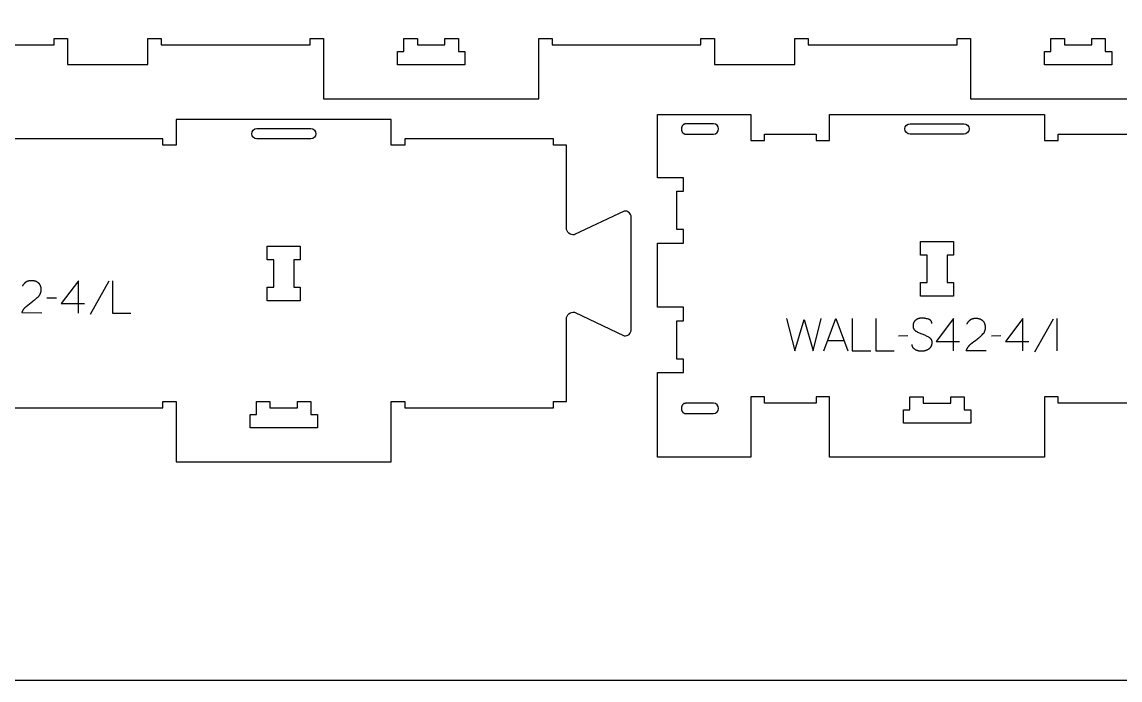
# Model space of a CAD drawing. Extents: x -10701 to -7518, y -19593 to -11999.
# Drawn here: x -9744 to -8726, y -16563 to -15953 of the extents above; entities that cross this region are included whole.
import ezdxf

# ---------------------------------------------------------------- set-up
doc = ezdxf.new("R2010")
doc.units = 0
for name, color, linetype in [('0_SHEET_SPRUCEPLY_2440X122', 1, 'CONTINUOUS'), ('1_ANYTOOL_1MMDEEP_LABELS_S', 2, 'CONTINUOUS'), ('3_ANYTOOL_CUTTHROUGH_INSID', 4, 'CONTINUOUS'), ('4_ANYTOOL_CUTTHROUGH_OUTSI', 5, 'CONTINUOUS')]:
    doc.layers.add(name, color=color, linetype=linetype)

msp = doc.modelspace()

# ---------------------------------------------------------------- linework, layer by layer
at = {"layer": '0_SHEET_SPRUCEPLY_2440X122'}
msp.add_lwpolyline([(-10329.7, -15343.3), (-10329.7, -16563.3), (-7889.7, -16563.3), (-7889.7, -15343.3)], close=True, dxfattribs=at)
at = {"layer": '1_ANYTOOL_1MMDEEP_LABELS_S'}
for points in [[(-9725.9, -16223.1), (-9744.2, -16223), (-9744.1, -16222.6), (-9744, -16222.3), (-9743.9, -16222.1), (-9743.8, -16221.9), (-9743.7, -16221.7), (-9743.6, -16221.5), (-9743.5, -16221.3), (-9743.4, -16221), (-9743.3, -16220.8), (-9743.2, -16220.6), (-9743.1, -16220.4), (-9743, -16220.2), (-9742.9, -16220), (-9742.8, -16219.8), (-9742.6, -16219.6), (-9742.5, -16219.4), (-9742.4, -16219.3), (-9742.2, -16219.1), (-9742.1, -16218.9), (-9742, -16218.7), (-9741.8, -16218.5), (-9741.7, -16218.4), (-9741.5, -16218.2), (-9741.4, -16218), (-9741.2, -16217.8), (-9741, -16217.7), (-9740.9, -16217.5), (-9740.7, -16217.3), (-9740.5, -16217.2), (-9740.2, -16216.9), (-9738.7, -16215.7), (-9737.2, -16214.5), (-9735.7, -16213.3), (-9734.2, -16212.2), (-9733.4, -16211.6), (-9732.7, -16211), (-9732, -16210.5), (-9731.3, -16209.9), (-9730.6, -16209.3), (-9730, -16208.7), (-9729.3, -16208.1), (-9728.7, -16207.5), (-9728.6, -16207.3), (-9728.4, -16207.1), (-9728.3, -16207), (-9728.2, -16206.8), (-9728.1, -16206.7), (-9727.9, -16206.5), (-9727.8, -16206.3), (-9727.7, -16206.1), (-9727.6, -16206), (-9727.5, -16205.8), (-9727.4, -16205.6), (-9727.3, -16205.4), (-9727.2, -16205.3), (-9727.1, -16205.1), (-9727, -16204.9), (-9727, -16204.7), (-9726.9, -16204.5), (-9726.8, -16204.3), (-9726.8, -16204.1), (-9726.7, -16203.9), (-9726.7, -16203.7), (-9726.6, -16203.5), (-9726.6, -16203.3), (-9726.5, -16203.1), (-9726.5, -16202.9), (-9726.5, -16202.7), (-9726.4, -16202.4), (-9726.4, -16202.2), (-9726.4, -16202), (-9726.4, -16201.8), (-9726.4, -16201.6), (-9726.4, -16201.3), (-9726.4, -16201.1), (-9726.4, -16200.8), (-9726.4, -16200.6), (-9726.4, -16200.4), (-9726.4, -16200.1), (-9726.5, -16199.9), (-9726.5, -16199.7), (-9726.5, -16199.4), (-9726.6, -16199.2), (-9726.6, -16199), (-9726.7, -16198.8), (-9726.7, -16198.6), (-9726.8, -16198.4), (-9726.9, -16198.2), (-9726.9, -16198), (-9727, -16197.8), (-9727.1, -16197.6), (-9727.2, -16197.4), (-9727.3, -16197.2), (-9727.4, -16197.1), (-9727.5, -16196.9), (-9727.6, -16196.7), (-9727.7, -16196.5), (-9727.8, -16196.4), (-9727.9, -16196.2), (-9728, -16196.1), (-9728.2, -16195.9), (-9728.3, -16195.8), (-9728.5, -16195.6), (-9728.6, -16195.5), (-9728.7, -16195.3), (-9728.9, -16195.2), (-9729.1, -16195.1), (-9729.2, -16195), (-9729.4, -16194.8), (-9729.6, -16194.7), (-9729.7, -16194.6), (-9729.9, -16194.5), (-9730.1, -16194.4), (-9730.3, -16194.3), (-9730.4, -16194.2), (-9730.6, -16194.1), (-9730.8, -16194), (-9731, -16193.9), (-9731.2, -16193.8), (-9731.4, -16193.8), (-9731.6, -16193.7), (-9731.8, -16193.6), (-9732, -16193.6), (-9732.2, -16193.5), (-9732.4, -16193.5), (-9732.6, -16193.4), (-9732.8, -16193.4), (-9733, -16193.3), (-9733.2, -16193.3), (-9733.4, -16193.2), (-9733.7, -16193.2), (-9733.9, -16193.2), (-9734.1, -16193.2), (-9734.3, -16193.1), (-9734.6, -16193.1), (-9734.8, -16193.1), (-9735.3, -16193.1), (-9735.7, -16193.1), (-9736, -16193.1), (-9736.4, -16193.2), (-9736.7, -16193.2), (-9737.1, -16193.2), (-9737.4, -16193.3), (-9737.7, -16193.3), (-9738, -16193.4), (-9738.4, -16193.5), (-9738.5, -16193.6), (-9738.7, -16193.6), (-9738.8, -16193.7), (-9739, -16193.7), (-9739.1, -16193.8), (-9739.3, -16193.8), (-9739.4, -16193.9), (-9739.5, -16193.9), (-9739.7, -16194), (-9739.8, -16194.1), (-9740, -16194.2), (-9740.1, -16194.2), (-9740.2, -16194.3), (-9740.4, -16194.4), (-9740.5, -16194.5), (-9740.6, -16194.5), (-9740.8, -16194.6), (-9740.9, -16194.7), (-9741, -16194.8), (-9741.1, -16194.9), (-9741.3, -16195), (-9741.4, -16195.1), (-9741.5, -16195.2), (-9741.6, -16195.3), (-9741.7, -16195.4), (-9741.8, -16195.5), (-9742, -16195.6), (-9742.1, -16195.7), (-9742.2, -16195.9), (-9742.3, -16196), (-9742.4, -16196.1), (-9742.5, -16196.2), (-9742.7, -16196.5), (-9742.9, -16196.7), (-9743.1, -16197), (-9743.3, -16197.3), (-9743.4, -16197.6), (-9743.6, -16197.9), (-9743.8, -16198.2)], [(-9691.9, -16223.1), (-9691.9, -16193.1), (-9707.9, -16214.4)], [(-9663.7, -16193.6), (-9680.9, -16224.3)], [(-9660.3, -16193.1), (-9660.3, -16223.1), (-9643.2, -16223.1)], [(-9712.2, -16209.2), (-9721, -16209.3)], [(-9707.9, -16214.4), (-9686.1, -16214.4)], [(-9035.1, -16228.2), (-9027.4, -16258.2), (-9018.9, -16229.1), (-9010.5, -16258.2), (-9003, -16228.2)], [(-9000.4, -16258.2), (-8989.5, -16228.2), (-8978.4, -16258.2)], [(-8974.2, -16228.2), (-8974.2, -16258.2), (-8957.1, -16258.2)], [(-8952.3, -16228.2), (-8952.3, -16258.2), (-8935.2, -16258.2)], [(-8900.4, -16232.8), (-8900.4, -16232.6), (-8900.4, -16232.5), (-8900.4, -16232.4), (-8900.4, -16232.3), (-8900.4, -16232.2), (-8900.4, -16232.1), (-8900.4, -16232), (-8900.4, -16232), (-8900.4, -16231.9), (-8900.5, -16231.8), (-8900.5, -16231.7), (-8900.5, -16231.6), (-8900.5, -16231.5), (-8900.5, -16231.5), (-8900.6, -16231.4), (-8900.6, -16231.3), (-8900.6, -16231.2), (-8900.6, -16231.2), (-8900.7, -16231.1), (-8900.7, -16231), (-8900.7, -16230.9), (-8900.8, -16230.9), (-8900.8, -16230.8), (-8900.9, -16230.7), (-8900.9, -16230.6), (-8900.9, -16230.6), (-8901, -16230.5), (-8901, -16230.4), (-8901.1, -16230.4), (-8901.1, -16230.3), (-8901.2, -16230.3), (-8901.2, -16230.2), (-8901.3, -16230.1), (-8901.3, -16230.1), (-8901.4, -16230), (-8901.5, -16230), (-8901.5, -16229.9), (-8901.6, -16229.8), (-8901.6, -16229.8), (-8901.7, -16229.7), (-8901.8, -16229.7), (-8901.8, -16229.6), (-8901.9, -16229.6), (-8902, -16229.5), (-8902.1, -16229.5), (-8902.1, -16229.4), (-8902.2, -16229.4), (-8902.3, -16229.3), (-8902.4, -16229.3), (-8902.4, -16229.3), (-8902.5, -16229.2), (-8902.7, -16229.1), (-8902.9, -16229.1), (-8903, -16229), (-8903.2, -16228.9), (-8903.4, -16228.9), (-8903.6, -16228.8), (-8904.4, -16228.6), (-8905.2, -16228.4), (-8906, -16228.2), (-8906.8, -16228.1), (-8907.2, -16228), (-8907.6, -16228), (-8907.9, -16227.9), (-8908.3, -16227.9), (-8908.7, -16227.9), (-8909, -16227.9), (-8909.4, -16227.9), (-8909.7, -16227.8), (-8909.9, -16227.8), (-8910.1, -16227.9), (-8910.3, -16227.9), (-8910.5, -16227.9), (-8910.7, -16227.9), (-8910.9, -16227.9), (-8911.1, -16227.9), (-8911.3, -16228), (-8911.5, -16228), (-8911.6, -16228), (-8911.8, -16228.1), (-8912, -16228.1), (-8912.2, -16228.1), (-8912.4, -16228.2), (-8912.5, -16228.2), (-8912.7, -16228.3), (-8912.9, -16228.4), (-8913.1, -16228.4), (-8913.2, -16228.5), (-8913.4, -16228.6), (-8913.6, -16228.6), (-8913.7, -16228.7), (-8913.9, -16228.8), (-8914.1, -16228.9), (-8914.2, -16229), (-8914.4, -16229), (-8914.6, -16229.1), (-8914.7, -16229.2), (-8914.9, -16229.3), (-8915, -16229.4), (-8915.2, -16229.6), (-8915.4, -16229.7), (-8915.5, -16229.8), (-8915.7, -16229.9), (-8915.8, -16230), (-8915.9, -16230.1), (-8916.1, -16230.3), (-8916.2, -16230.4), (-8916.3, -16230.5), (-8916.4, -16230.7), (-8916.6, -16230.8), (-8916.7, -16231), (-8916.8, -16231.1), (-8916.9, -16231.3), (-8917, -16231.4), (-8917.1, -16231.6), (-8917.1, -16231.7), (-8917.2, -16231.9), (-8917.3, -16232), (-8917.4, -16232.2), (-8917.4, -16232.4), (-8917.5, -16232.6), (-8917.5, -16232.7), (-8917.6, -16232.9), (-8917.6, -16233.1), (-8917.7, -16233.3), (-8917.7, -16233.5), (-8917.8, -16233.7), (-8917.8, -16233.9), (-8917.8, -16234.1), (-8917.8, -16234.3), (-8917.8, -16234.5), (-8917.8, -16234.7), (-8917.8, -16234.9), (-8917.8, -16235.1), (-8917.8, -16235.3), (-8917.8, -16235.5), (-8917.8, -16235.7), (-8917.8, -16235.9), (-8917.7, -16236.1), (-8917.7, -16236.3), (-8917.7, -16236.5), (-8917.6, -16236.7), (-8917.6, -16236.9), (-8917.5, -16237), (-8917.4, -16237.2), (-8917.4, -16237.3), (-8917.4, -16237.4), (-8917.3, -16237.5), (-8917.3, -16237.6), (-8917.3, -16237.6), (-8917.2, -16237.7), (-8917.2, -16237.8), (-8917.1, -16237.9), (-8917.1, -16238), (-8917, -16238), (-8917, -16238.1), (-8916.9, -16238.2), (-8916.9, -16238.3), (-8916.8, -16238.3), (-8916.8, -16238.4), (-8916.7, -16238.5), (-8916.7, -16238.5), (-8916.6, -16238.6), (-8916.6, -16238.7), (-8916.5, -16238.8), (-8916.4, -16238.8), (-8916.4, -16238.9), (-8916.3, -16239), (-8916.3, -16239), (-8916.1, -16239.1), (-8916, -16239.3), (-8915.8, -16239.4), (-8915.7, -16239.5), (-8915.5, -16239.6), (-8915.4, -16239.7), (-8915.2, -16239.8), (-8915, -16239.9), (-8914.3, -16240.3), (-8913.6, -16240.7), (-8912.8, -16241.1), (-8912.1, -16241.4), (-8911.3, -16241.8), (-8910.5, -16242.1), (-8909.7, -16242.4), (-8908.8, -16242.7), (-8908, -16243.1), (-8907.2, -16243.4), (-8906.4, -16243.7), (-8905.7, -16244.1), (-8904.9, -16244.5), (-8904.2, -16244.8), (-8903.5, -16245.3), (-8902.8, -16245.7), (-8902.6, -16245.8), (-8902.5, -16245.9), (-8902.3, -16246), (-8902.2, -16246.1), (-8902.2, -16246.1), (-8902.1, -16246.2), (-8902, -16246.3), (-8902, -16246.3), (-8901.9, -16246.4), (-8901.8, -16246.5), (-8901.8, -16246.5), (-8901.7, -16246.6), (-8901.6, -16246.7), (-8901.6, -16246.7), (-8901.5, -16246.8), (-8901.5, -16246.9), (-8901.4, -16246.9), (-8901.4, -16247), (-8901.3, -16247.1), (-8901.2, -16247.2), (-8901.2, -16247.2), (-8901.1, -16247.3), (-8901.1, -16247.4), (-8901.1, -16247.5), (-8901, -16247.6), (-8901, -16247.6), (-8900.9, -16247.7), (-8900.9, -16247.8), (-8900.8, -16247.9), (-8900.8, -16248), (-8900.8, -16248.1), (-8900.7, -16248.2), (-8900.7, -16248.2), (-8900.7, -16248.3), (-8900.7, -16248.4), (-8900.6, -16248.5), (-8900.6, -16248.6), (-8900.5, -16248.8), (-8900.5, -16249), (-8900.5, -16249.2), (-8900.4, -16249.4), (-8900.4, -16249.6), (-8900.4, -16249.8), (-8900.4, -16250), (-8900.4, -16250.2), (-8900.4, -16250.4), (-8900.4, -16250.7), (-8900.4, -16250.9), (-8900.4, -16251.1), (-8900.4, -16251.3), (-8900.4, -16251.6), (-8900.5, -16251.8), (-8900.5, -16252), (-8900.6, -16252.2), (-8900.6, -16252.4), (-8900.7, -16252.7), (-8900.7, -16252.9), (-8900.8, -16253.1), (-8900.8, -16253.3), (-8900.9, -16253.5), (-8901, -16253.6), (-8901.1, -16253.8), (-8901.2, -16254), (-8901.2, -16254.2), (-8901.3, -16254.4), (-8901.4, -16254.5), (-8901.6, -16254.7), (-8901.7, -16254.9), (-8901.8, -16255), (-8901.9, -16255.2), (-8902, -16255.3), (-8902.2, -16255.5), (-8902.3, -16255.6), (-8902.4, -16255.8), (-8902.6, -16255.9), (-8902.7, -16256.1), (-8902.9, -16256.2), (-8903.1, -16256.3), (-8903.2, -16256.4), (-8903.4, -16256.6), (-8903.6, -16256.7), (-8903.9, -16256.9), (-8904.3, -16257.1), (-8904.7, -16257.3), (-8905, -16257.5), (-8905.4, -16257.6), (-8905.8, -16257.8), (-8906, -16257.9), (-8906.2, -16257.9), (-8906.4, -16258), (-8906.6, -16258), (-8906.7, -16258.1), (-8906.9, -16258.2), (-8907.1, -16258.2), (-8907.3, -16258.3), (-8907.5, -16258.3), (-8907.7, -16258.3), (-8907.9, -16258.4), (-8908.1, -16258.4), (-8908.3, -16258.4), (-8908.5, -16258.5), (-8908.9, -16258.5), (-8909.4, -16258.5), (-8909.8, -16258.5), (-8910.2, -16258.5), (-8910.6, -16258.5), (-8911, -16258.5), (-8911.4, -16258.5), (-8911.8, -16258.4), (-8912.2, -16258.3), (-8912.6, -16258.3), (-8912.9, -16258.2), (-8913.3, -16258.1), (-8913.7, -16257.9), (-8914.1, -16257.8), (-8914.4, -16257.7), (-8914.8, -16257.5), (-8915.1, -16257.4), (-8915.5, -16257.2), (-8915.8, -16257), (-8916, -16256.9), (-8916.2, -16256.8), (-8916.3, -16256.7), (-8916.5, -16256.6), (-8916.6, -16256.5), (-8916.8, -16256.3), (-8916.9, -16256.2), (-8917, -16256.1), (-8917.2, -16256), (-8917.3, -16255.9), (-8917.4, -16255.7), (-8917.5, -16255.6), (-8917.6, -16255.5), (-8917.6, -16255.5), (-8917.7, -16255.4), (-8917.7, -16255.3), (-8917.8, -16255.2), (-8917.8, -16255.2), (-8917.8, -16255.1), (-8917.9, -16255), (-8917.9, -16255), (-8918, -16254.9), (-8918, -16254.8), (-8918, -16254.7), (-8918.1, -16254.7), (-8918.1, -16254.6), (-8918.2, -16254.5), (-8918.2, -16254.4), (-8918.2, -16254.3), (-8918.2, -16254.3), (-8918.3, -16254.2), (-8918.3, -16254.1), (-8918.4, -16253.9), (-8918.4, -16253.8), (-8918.4, -16253.6), (-8918.5, -16253.4), (-8918.5, -16253.2), (-8918.5, -16253.1), (-8918.5, -16252.9), (-8918.6, -16252.7), (-8918.6, -16252.5), (-8918.6, -16252.3)], [(-8880.3, -16258.2), (-8880.3, -16228.1), (-8896.3, -16249.5)], [(-8850.1, -16258.1), (-8868.4, -16258.1), (-8868.3, -16257.6), (-8868.2, -16257.4), (-8868.1, -16257.2), (-8868, -16257), (-8867.9, -16256.8), (-8867.9, -16256.5), (-8867.8, -16256.3), (-8867.7, -16256.1), (-8867.6, -16255.9), (-8867.4, -16255.7), (-8867.3, -16255.5), (-8867.2, -16255.3), (-8867.1, -16255.1), (-8867, -16254.9), (-8866.9, -16254.7), (-8866.7, -16254.5), (-8866.6, -16254.3), (-8866.5, -16254.2), (-8866.3, -16254), (-8866.2, -16253.8), (-8866, -16253.6), (-8865.9, -16253.4), (-8865.7, -16253.3), (-8865.6, -16253.1), (-8865.4, -16252.9), (-8865.3, -16252.8), (-8865.1, -16252.6), (-8864.9, -16252.4), (-8864.7, -16252.3), (-8864.4, -16252), (-8862.9, -16250.7), (-8861.4, -16249.5), (-8859.9, -16248.4), (-8858.4, -16247.3), (-8857.6, -16246.7), (-8856.9, -16246.1), (-8856.2, -16245.6), (-8855.5, -16245), (-8854.8, -16244.4), (-8854.2, -16243.8), (-8853.6, -16243.2), (-8853, -16242.5), (-8852.8, -16242.4), (-8852.7, -16242.2), (-8852.5, -16242.1), (-8852.4, -16241.9), (-8852.3, -16241.7), (-8852.2, -16241.6), (-8852, -16241.4), (-8851.9, -16241.2), (-8851.8, -16241.1), (-8851.7, -16240.9), (-8851.6, -16240.7), (-8851.5, -16240.5), (-8851.4, -16240.3), (-8851.3, -16240.2), (-8851.3, -16240), (-8851.2, -16239.8), (-8851.1, -16239.6), (-8851.1, -16239.4), (-8851, -16239.2), (-8850.9, -16239), (-8850.9, -16238.8), (-8850.8, -16238.6), (-8850.8, -16238.4), (-8850.7, -16238.2), (-8850.7, -16238), (-8850.7, -16237.7), (-8850.7, -16237.5), (-8850.6, -16237.3), (-8850.6, -16237.1), (-8850.6, -16236.9), (-8850.6, -16236.6), (-8850.6, -16236.4), (-8850.6, -16236.2), (-8850.6, -16235.9), (-8850.6, -16235.7), (-8850.6, -16235.4), (-8850.7, -16235.2), (-8850.7, -16235), (-8850.7, -16234.7), (-8850.8, -16234.5), (-8850.8, -16234.3), (-8850.8, -16234.1), (-8850.9, -16233.9), (-8851, -16233.7), (-8851, -16233.5), (-8851.1, -16233.3), (-8851.2, -16233.1), (-8851.2, -16232.9), (-8851.3, -16232.7), (-8851.4, -16232.5), (-8851.5, -16232.3), (-8851.6, -16232.1), (-8851.7, -16232), (-8851.8, -16231.8), (-8851.9, -16231.6), (-8852, -16231.5), (-8852.1, -16231.3), (-8852.3, -16231.1), (-8852.4, -16231), (-8852.5, -16230.8), (-8852.7, -16230.7), (-8852.8, -16230.6), (-8853, -16230.4), (-8853.1, -16230.3), (-8853.3, -16230.2), (-8853.4, -16230), (-8853.6, -16229.9), (-8853.8, -16229.8), (-8854, -16229.7), (-8854.1, -16229.6), (-8854.3, -16229.5), (-8854.5, -16229.4), (-8854.7, -16229.3), (-8854.8, -16229.2), (-8855, -16229.1), (-8855.2, -16229), (-8855.4, -16228.9), (-8855.6, -16228.9), (-8855.8, -16228.8), (-8856, -16228.7), (-8856.2, -16228.7), (-8856.4, -16228.6), (-8856.6, -16228.5), (-8856.8, -16228.5), (-8857, -16228.4), (-8857.2, -16228.4), (-8857.4, -16228.4), (-8857.7, -16228.3), (-8857.9, -16228.3), (-8858.1, -16228.3), (-8858.3, -16228.2), (-8858.6, -16228.2), (-8858.8, -16228.2), (-8859, -16228.2), (-8859.5, -16228.2), (-8859.9, -16228.2), (-8860.2, -16228.2), (-8860.6, -16228.2), (-8860.9, -16228.3), (-8861.3, -16228.3), (-8861.6, -16228.4), (-8861.9, -16228.4), (-8862.3, -16228.5), (-8862.6, -16228.6), (-8862.7, -16228.6), (-8862.9, -16228.7), (-8863, -16228.7), (-8863.2, -16228.8), (-8863.3, -16228.8), (-8863.5, -16228.9), (-8863.6, -16229), (-8863.8, -16229), (-8863.9, -16229.1), (-8864, -16229.2), (-8864.2, -16229.2), (-8864.3, -16229.3), (-8864.5, -16229.4), (-8864.6, -16229.5), (-8864.7, -16229.5), (-8864.9, -16229.6), (-8865, -16229.7), (-8865.1, -16229.8), (-8865.2, -16229.9), (-8865.4, -16230), (-8865.5, -16230.1), (-8865.6, -16230.2), (-8865.7, -16230.3), (-8865.8, -16230.4), (-8866, -16230.5), (-8866.1, -16230.6), (-8866.2, -16230.7), (-8866.3, -16230.8), (-8866.4, -16230.9), (-8866.5, -16231.1), (-8866.6, -16231.2), (-8866.7, -16231.3), (-8866.9, -16231.6), (-8867.1, -16231.8), (-8867.3, -16232.1), (-8867.5, -16232.4), (-8867.7, -16232.7), (-8867.8, -16233), (-8868, -16233.3)], [(-8816.1, -16258.2), (-8816.1, -16228.1), (-8832.1, -16249.5)], [(-8787.9, -16228.7), (-8805.1, -16259.4)], [(-8784.4, -16228.2), (-8784.4, -16258.2)], [(-8996.9, -16248.6), (-8982, -16248.6)], [(-8922.6, -16244.3), (-8931.4, -16244.4)], [(-8896.3, -16249.5), (-8874.6, -16249.5)], [(-8836.4, -16244.3), (-8845.2, -16244.4)], [(-8832.1, -16249.5), (-8810.4, -16249.5)]]:
    msp.add_lwpolyline(points, dxfattribs=at)
at = {"layer": '3_ANYTOOL_CUTTHROUGH_INSID', "color": 4}
for points in [[(-9352, -15974.6), (-9352, -15968.6), (-9339.5, -15968.6), (-9339.5, -15980.6), (-9333.5, -15980.6), (-9333.5, -15993.1), (-9396, -15993.1), (-9396, -15980.6), (-9390, -15980.6), (-9390, -15968.6), (-9377.5, -15968.6), (-9377.5, -15974.6)], [(-8752, -15974.6), (-8752, -15968.6), (-8739.5, -15968.6), (-8739.5, -15980.6), (-8733.5, -15980.6), (-8733.5, -15993.1), (-8796, -15993.1), (-8796, -15980.6), (-8790, -15980.6), (-8790, -15968.6), (-8777.5, -15968.6), (-8777.5, -15974.6)], [(-9510.7, -16199.2), (-9510.7, -16173.7), (-9516.7, -16173.7), (-9516.7, -16161.2), (-9486.2, -16161.2), (-9486.2, -16173.7), (-9492.2, -16173.7), (-9492.2, -16199.2), (-9486.2, -16199.2), (-9486.2, -16211.7), (-9516.7, -16211.7), (-9516.7, -16199.2)], [(-8904.8, -16194.8), (-8904.8, -16169.3), (-8910.8, -16169.3), (-8910.8, -16156.8), (-8880.3, -16156.8), (-8880.3, -16169.3), (-8886.3, -16169.3), (-8886.3, -16194.8), (-8880.3, -16194.8), (-8880.3, -16207.3), (-8910.8, -16207.3), (-8910.8, -16194.8)], [(-8882.8, -16306.7), (-8882.8, -16300.7), (-8870.3, -16300.7), (-8870.3, -16312.7), (-8864.3, -16312.7), (-8864.3, -16325.2), (-8926.8, -16325.2), (-8926.8, -16312.7), (-8920.8, -16312.7), (-8920.8, -16300.7), (-8908.3, -16300.7), (-8908.3, -16306.7)], [(-9488.7, -16311.1), (-9488.7, -16305.1), (-9476.2, -16305.1), (-9476.2, -16317.1), (-9470.2, -16317.1), (-9470.2, -16329.6), (-9532.7, -16329.6), (-9532.7, -16317.1), (-9526.7, -16317.1), (-9526.7, -16305.1), (-9514.2, -16305.1), (-9514.2, -16311.1)]]:
    msp.add_lwpolyline(points, close=True, dxfattribs=at)
for points in [[(-9102.9, -16047.7), (-9128.6, -16047.7), (-9128.7, -16047.7), (-9128.8, -16047.8), (-9128.9, -16047.8), (-9129, -16047.8), (-9129.1, -16047.8), (-9129.2, -16047.8), (-9129.3, -16047.8), (-9129.4, -16047.8), (-9129.5, -16047.9), (-9129.6, -16047.9), (-9129.7, -16047.9), (-9129.8, -16047.9), (-9129.9, -16048), (-9130, -16048), (-9130.1, -16048.1), (-9130.2, -16048.1), (-9130.3, -16048.1), (-9130.4, -16048.2), (-9130.5, -16048.3), (-9130.6, -16048.3), (-9130.6, -16048.4), (-9130.7, -16048.4), (-9130.8, -16048.5), (-9130.9, -16048.6), (-9131, -16048.6), (-9131.1, -16048.7), (-9131.2, -16048.8), (-9131.2, -16048.9), (-9131.3, -16048.9), (-9131.4, -16049), (-9131.5, -16049.1), (-9131.5, -16049.2), (-9131.6, -16049.3), (-9131.7, -16049.4), (-9131.7, -16049.5), (-9131.8, -16049.5), (-9131.9, -16049.6), (-9131.9, -16049.7), (-9132, -16049.8), (-9132, -16049.9), (-9132.1, -16050), (-9132.1, -16050.1), (-9132.2, -16050.2), (-9132.2, -16050.3), (-9132.3, -16050.5), (-9132.3, -16050.6), (-9132.3, -16050.7), (-9132.4, -16050.8), (-9132.4, -16050.9), (-9132.4, -16051), (-9132.5, -16051.1), (-9132.5, -16051.2), (-9132.5, -16051.3), (-9132.5, -16051.4), (-9132.6, -16051.5), (-9132.6, -16051.6), (-9132.6, -16051.8), (-9132.6, -16051.9), (-9132.6, -16052), (-9132.6, -16052.1), (-9132.6, -16052.2), (-9132.6, -16052.3), (-9132.6, -16052.4), (-9132.6, -16052.5), (-9132.6, -16052.6), (-9132.6, -16052.7), (-9132.6, -16052.8), (-9132.6, -16052.9), (-9132.6, -16053), (-9132.6, -16053.1), (-9132.6, -16053.2), (-9132.6, -16053.3), (-9132.6, -16053.5), (-9132.5, -16053.6), (-9132.5, -16053.7), (-9132.5, -16053.8), (-9132.5, -16053.9), (-9132.4, -16054), (-9132.4, -16054.1), (-9132.4, -16054.2), (-9132.3, -16054.3), (-9132.3, -16054.4), (-9132.3, -16054.5), (-9132.2, -16054.6), (-9132.2, -16054.7), (-9132.1, -16054.8), (-9132.1, -16055), (-9132, -16055.1), (-9132, -16055.2), (-9131.9, -16055.3), (-9131.9, -16055.3), (-9131.8, -16055.4), (-9131.7, -16055.5), (-9131.7, -16055.6), (-9131.6, -16055.7), (-9131.5, -16055.8), (-9131.5, -16055.9), (-9131.4, -16056), (-9131.3, -16056.1), (-9131.2, -16056.1), (-9131.2, -16056.2), (-9131.1, -16056.3), (-9131, -16056.4), (-9130.9, -16056.4), (-9130.8, -16056.5), (-9130.7, -16056.6), (-9130.6, -16056.6), (-9130.6, -16056.7), (-9130.5, -16056.7), (-9130.4, -16056.8), (-9130.3, -16056.8), (-9130.2, -16056.9), (-9130.1, -16056.9), (-9130, -16057), (-9129.9, -16057), (-9129.8, -16057), (-9129.7, -16057.1), (-9129.6, -16057.1), (-9129.5, -16057.1), (-9129.4, -16057.2), (-9129.3, -16057.2), (-9129.2, -16057.2), (-9129.1, -16057.2), (-9129, -16057.2), (-9128.9, -16057.2), (-9128.8, -16057.2), (-9128.7, -16057.2), (-9128.6, -16057.2), (-9102.9, -16057.2, 1)], [(-8920.6, -16047.7), (-8870.6, -16047.7, -1), (-8870.6, -16057.2), (-8920.6, -16057.2, -1)], [(-9526.4, -16052.1), (-9476.4, -16052.1, -1), (-9476.4, -16061.6), (-9526.4, -16061.6, -1)], [(-9102.9, -16316.2, 1), (-9102.9, -16306.7), (-9128.6, -16306.7), (-9128.7, -16306.7), (-9128.8, -16306.8), (-9128.9, -16306.8), (-9129, -16306.8), (-9129.1, -16306.8), (-9129.2, -16306.8), (-9129.3, -16306.8), (-9129.4, -16306.8), (-9129.5, -16306.9), (-9129.6, -16306.9), (-9129.7, -16306.9), (-9129.8, -16306.9), (-9129.9, -16307), (-9130, -16307), (-9130.1, -16307.1), (-9130.2, -16307.1), (-9130.3, -16307.1), (-9130.4, -16307.2), (-9130.5, -16307.3), (-9130.6, -16307.3), (-9130.6, -16307.4), (-9130.7, -16307.4), (-9130.8, -16307.5), (-9130.9, -16307.6), (-9131, -16307.6), (-9131.1, -16307.7), (-9131.2, -16307.8), (-9131.2, -16307.9), (-9131.3, -16307.9), (-9131.4, -16308), (-9131.5, -16308.1), (-9131.5, -16308.2), (-9131.6, -16308.3), (-9131.7, -16308.4), (-9131.7, -16308.5), (-9131.8, -16308.5), (-9131.9, -16308.6), (-9131.9, -16308.7), (-9132, -16308.8), (-9132, -16308.9), (-9132.1, -16309), (-9132.1, -16309.1), (-9132.2, -16309.2), (-9132.2, -16309.3), (-9132.3, -16309.5), (-9132.3, -16309.6), (-9132.3, -16309.7), (-9132.4, -16309.8), (-9132.4, -16309.9), (-9132.4, -16310), (-9132.5, -16310.1), (-9132.5, -16310.2), (-9132.5, -16310.3), (-9132.5, -16310.4), (-9132.6, -16310.5), (-9132.6, -16310.6), (-9132.6, -16310.8), (-9132.6, -16310.9), (-9132.6, -16311), (-9132.6, -16311.1), (-9132.6, -16311.2), (-9132.6, -16311.3), (-9132.6, -16311.4), (-9132.6, -16311.5), (-9132.6, -16311.6), (-9132.6, -16311.7), (-9132.6, -16311.8), (-9132.6, -16311.9), (-9132.6, -16312), (-9132.6, -16312.1), (-9132.6, -16312.2), (-9132.6, -16312.3), (-9132.6, -16312.5), (-9132.5, -16312.6), (-9132.5, -16312.7), (-9132.5, -16312.8), (-9132.5, -16312.9), (-9132.4, -16313), (-9132.4, -16313.1), (-9132.4, -16313.2), (-9132.3, -16313.3), (-9132.3, -16313.4), (-9132.3, -16313.5), (-9132.2, -16313.6), (-9132.2, -16313.7), (-9132.1, -16313.8), (-9132.1, -16314), (-9132, -16314.1), (-9132, -16314.2), (-9131.9, -16314.3), (-9131.9, -16314.3), (-9131.8, -16314.4), (-9131.7, -16314.5), (-9131.7, -16314.6), (-9131.6, -16314.7), (-9131.5, -16314.8), (-9131.5, -16314.9), (-9131.4, -16315), (-9131.3, -16315.1), (-9131.2, -16315.1), (-9131.2, -16315.2), (-9131.1, -16315.3), (-9131, -16315.4), (-9130.9, -16315.4), (-9130.8, -16315.5), (-9130.7, -16315.6), (-9130.6, -16315.6), (-9130.6, -16315.7), (-9130.5, -16315.7), (-9130.4, -16315.8), (-9130.3, -16315.8), (-9130.2, -16315.9), (-9130.1, -16315.9), (-9130, -16316), (-9129.9, -16316), (-9129.8, -16316), (-9129.7, -16316.1), (-9129.6, -16316.1), (-9129.5, -16316.1), (-9129.4, -16316.2), (-9129.3, -16316.2), (-9129.2, -16316.2), (-9129.1, -16316.2), (-9129, -16316.2), (-9128.9, -16316.2), (-9128.8, -16316.2), (-9128.7, -16316.2), (-9128.6, -16316.2)]]:
    msp.add_lwpolyline(points, format="xyb", close=True, dxfattribs=at)
at = {"layer": '4_ANYTOOL_CUTTHROUGH_OUTSI', "color": 5}
for points in [[(-9852.5, -15974.6), (-9714.5, -15974.6), (-9714.5, -15968.6), (-9702, -15968.6), (-9702, -15992.6), (-9627.5, -15992.6), (-9627.5, -15968.6), (-9615, -15968.6), (-9615, -15974.6), (-9477, -15974.6), (-9477, -15968.6), (-9464.5, -15968.6), (-9464.5, -16024.6), (-9265, -16024.6), (-9265, -15968.9), (-9265, -15968.6), (-9252.5, -15968.6), (-9252.5, -15974.6), (-9214.7, -15974.6), (-9114.5, -15974.6), (-9114.5, -15968.6), (-9102, -15968.6), (-9102, -15992.6), (-9027.5, -15992.6), (-9027.5, -15968.6), (-9015, -15968.6), (-9015, -15974.6), (-8877, -15974.6), (-8877, -15968.6), (-8864.5, -15968.6), (-8864.5, -15968.9), (-8864.5, -16024.6), (-8665, -16024.6)], [(-8645.3, -16306.7), (-8783.3, -16306.7), (-8783.3, -16300.7), (-8795.8, -16300.7), (-8795.8, -16356.7), (-8995.3, -16356.7), (-8995.3, -16300.7), (-9007.8, -16300.7), (-9007.8, -16306.7), (-9045.6, -16306.7), (-9055.6, -16306.7), (-9055.6, -16300.7), (-9068.1, -16300.7), (-9068.1, -16356.7), (-9154.8, -16356.7), (-9154.8, -16278.2), (-9130.8, -16278.2), (-9130.8, -16265.7), (-9136.8, -16265.7), (-9136.8, -16230.2), (-9130.8, -16230.2), (-9130.8, -16217.7), (-9154.8, -16217.7), (-9154.8, -16158.2), (-9130.8, -16158.2), (-9130.8, -16145.7), (-9136.8, -16145.7), (-9136.8, -16110.2), (-9130.8, -16110.2), (-9130.8, -16097.7), (-9154.8, -16097.7), (-9154.8, -16039.2), (-9068.1, -16039.2), (-9068.1, -16063.2), (-9055.6, -16063.2), (-9055.6, -16057.2), (-9045.6, -16057.2), (-9007.8, -16057.2), (-9007.8, -16063.2), (-8995.3, -16063.2), (-8995.3, -16039.2), (-8795.8, -16039.2), (-8795.8, -16063.2), (-8783.3, -16063.2), (-8783.3, -16057.2), (-8745.6, -16057.2), (-8645.3, -16057.2)]]:
    msp.add_lwpolyline(points, dxfattribs=at)
msp.add_lwpolyline([(-9751.7, -16311.1), (-9613.7, -16311.1), (-9613.7, -16305.1), (-9601.2, -16305.1), (-9601.2, -16361.1), (-9401.7, -16361.1), (-9401.7, -16305.1), (-9389.2, -16305.1), (-9389.2, -16311.1), (-9351.4, -16311.1), (-9251.2, -16311.1), (-9251.2, -16305.1), (-9239.2, -16305.1), (-9239.2, -16228.5), (-9239.2, -16228.5, -0.463455), (-9231.9, -16222.3), (-9231.9, -16222.3), (-9231.8, -16222.3), (-9185.8, -16244.2), (-9185.8, -16244.2, 0.461625), (-9179.2, -16238.5), (-9179.2, -16134.3, 0.461625), (-9185.8, -16128.6), (-9231.9, -16150.4), (-9231.9, -16150.5), (-9231.9, -16150.5, -0.463455), (-9239.2, -16144.3), (-9239.2, -16067.6), (-9251.2, -16067.6), (-9251.2, -16061.6), (-9351.4, -16061.6), (-9389.2, -16061.6), (-9389.2, -16067.6), (-9401.7, -16067.6), (-9401.7, -16043.6), (-9601.2, -16043.6), (-9601.2, -16067.6), (-9613.7, -16067.6), (-9613.7, -16061.6), (-9751.7, -16061.6)], format="xyb", dxfattribs=at)

doc.saveas('drawing.dxf')
